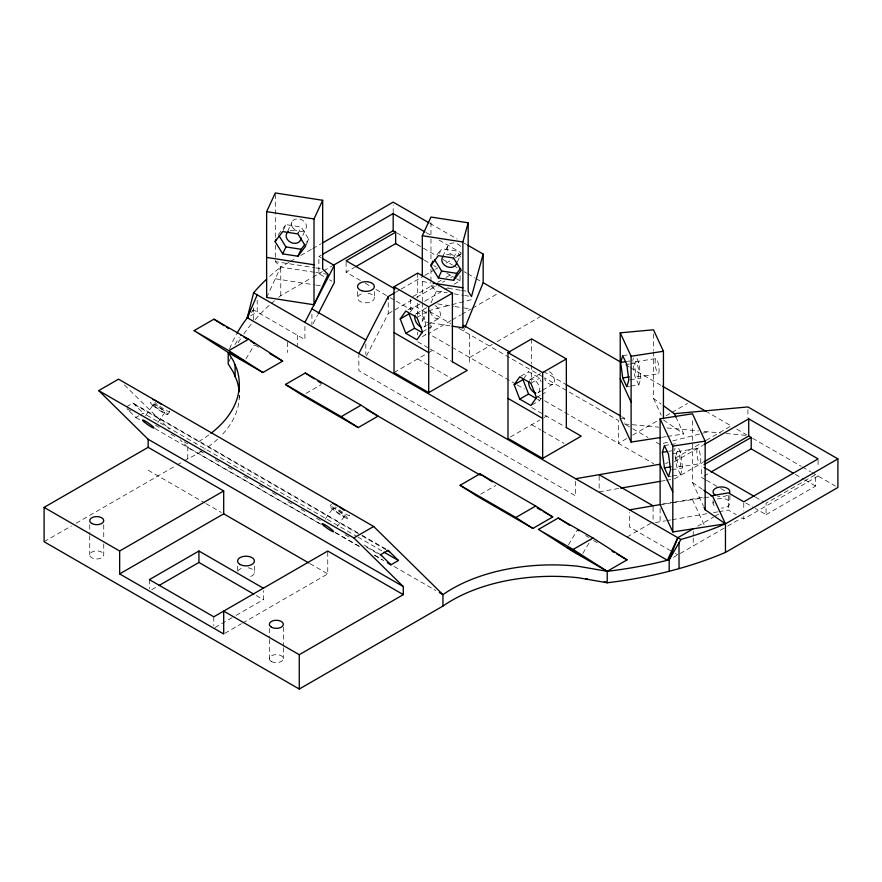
<?xml version="1.0" encoding="UTF-8"?>
<svg xmlns="http://www.w3.org/2000/svg" width="882" height="882" viewBox="0 0 882 882"><rect width="100%" height="100%" fill="white"/><g stroke="black" fill="none" stroke-linecap="round" stroke-linejoin="round"><path stroke-width="0.66" stroke-dasharray="4.41 3.31" d="M393.185 213.036L393.185 204.856M422.291 301.523L422.291 278.833M632.714 360.54L633.397 358.29M630.806 386.118L638.833 384.872L640.872 378.124L638.833 362.579L636.286 357.089M674.421 450.415L675.105 448.166M672.514 475.993L680.54 474.748L682.58 468L680.54 452.455L676.968 444.76M463.568 331.059L464.594 328.534M283.243 230.423L285.933 224.623L301.159 226.983L308.777 239.309L305.547 246.254M287.631 231.393L291.986 222.021M266.64 297.443L280.741 267.059L289.031 262.274M297.94 233.928L301.159 226.983M302.735 235.483L305.999 228.449M439.445 253.343L441.595 248.713L456.832 251.061L460.977 257.787M442.753 256.651L447.648 246.1M429.071 322.58L422.302 321.533L426.921 311.567M430.967 302.857L436.403 291.137L430.967 285.691L430.967 282.946M453.602 258.018L456.832 251.061M457.306 261.91L461.121 253.696M313.165 323.595L317.509 315.15M366.46 355.931L388.234 313.694L388.234 300.497M235.009 344.564L239.187 337.586M245.902 358.952L254.259 344.983M568.46 544.867L577.512 529.74M582.793 553.488L591.149 539.519M145.596 415.643L153.325 404.584M157.889 422.434L164.846 412.478M167.756 414.474L169.752 411.618M330.1 506.136L331.434 504.228M325.249 519.233L332.977 508.175M337.442 526.223L344.399 516.268A7.012 0.849 34.9 0 0 336.538 509.796A7.012 0.849 34.9 0 0 335.127 510.601A7.012 0.849 34.9 0 0 344.399 516.268M347.276 518.307A10.54 1.279 34.9 0 0 335.458 508.572A10.54 1.279 34.9 0 0 333.33 509.785A10.54 1.279 34.9 0 0 347.276 518.307L349.261 515.463M410.428 311.886L414.606 305.933L425.752 312.371L426.679 314.764M429.931 328.721L431.331 326.737L429.931 323.154M523.688 378.665L528.561 371.73L539.707 378.169L541.107 381.752M532 404.915L539.707 400.461L541.107 398.477M251.238 312.537L253.608 309.417M278.326 234.601L285.933 224.623M306.495 242.296L308.777 239.309M437.031 254.689L441.595 248.713M252.671 311.015L253.608 309.946L304.918 339.581L304.918 323.738M255.207 319.582L257.61 316.87A302.383 174.581 0 0 1 274.489 300.762M290.211 261.59L296.132 258.172M300.861 255.438L311.511 249.286M312.702 248.603L320.982 243.818M323.617 276.397L318.865 273.652L318.865 256.486L321.224 255.119M278.635 297.333A302.383 174.581 0 0 1 280.774 295.646L311.533 277.874M312.713 277.202L322.404 271.601M323.584 270.928L331.841 266.155M250.609 315.844L257.213 312.03L257.213 300.145M360.429 280.487L346.119 272.218L354.377 267.455M126.556 406.723L132.984 403.019L360.716 534.503M130.536 410.858L126.964 408.796L135.795 417.495L139.014 415.631M140.084 415.014L143.292 413.162L356.714 536.388M395.301 292.449L400.02 289.726M401.2 289.042L423.614 276.099M424.793 275.416L434.231 269.969M435.41 269.286L437.77 267.93M446.027 263.156L454.285 258.393M455.465 257.709L461.363 254.303M412.886 296.606L432.941 285.018M437.659 282.295L441.198 280.255M445.917 277.532L450.636 274.809M388.234 313.694L411.817 300.078M416.536 297.355L436.59 285.768M442.488 282.361L444.848 281.005M450.746 277.598L453.105 276.231M408.002 309.758L414.606 305.933M396.205 301.137L410.527 309.406L419.964 303.959M424.683 301.236L448.277 287.609M454.175 284.202L460.073 280.796L460.073 274.445M416.326 313.628L426.612 307.686M416.943 317.465L425.752 312.371M44.1 541.724L71.409 525.959M76.161 523.213L175.904 465.63M177.095 464.935L183.037 461.507M184.217 460.823L187.778 458.772A141.649 81.783 0 0 0 203.477 450.041M306.01 393.372L321.158 384.629M424.033 326.979L426.315 325.656M427.461 324.995L438.894 318.402M422.511 331.83L426.921 329.284M428.024 328.644L431.331 326.737M422.445 336.582L425.752 334.675L423.525 333.385M451.044 320.563L428.398 333.628L450.801 346.571M452.234 319.868L460.569 315.05M461.76 314.367L471.297 308.865M472.487 308.171L498.705 293.045M394.022 372.59L426.844 353.638M427.99 352.976L432.566 350.341M469.676 357.464L492.321 344.388M497.084 341.643L541.173 316.186M520.854 376.184L528.561 371.73M151.748 589.705L157.646 586.298M530.28 379.425L540.567 373.483M530.898 383.251L539.707 378.169M537.987 392.766L541.416 390.792M542.562 390.131L552.849 384.188M536.476 397.617L540.875 395.07M541.978 394.441L545.285 392.534M510.347 437.009L539.663 420.097M544.238 417.451L546.52 416.128M214.976 627.576L235.031 615.989M236.211 615.316L263.343 599.65L263.343 590.753M224.888 633.287L241.436 623.739M242.616 623.056L327.751 573.906L327.751 551.018M480.657 494.207L495.805 485.453M626.749 438.519L618.414 443.337L618.414 420.449L544.635 377.86M632.714 435.08L657.729 420.626M666.075 415.819L670.838 413.063M672.029 412.379L687.53 403.427M665.645 463.723L668.027 462.355M675.182 458.221L701.399 443.084M706.162 440.339L731.189 425.885L707.596 412.269M674.399 461.749L702.711 445.41M674.399 478.915L702.711 462.565M704.012 476.126L709.911 472.719M627.036 536.984L650.552 523.412M697.706 526.212L713.604 517.028M714.751 516.367L719.326 513.721M673.495 557.347L676.726 555.484M680.176 553.488L726.448 526.774M727.639 526.091L741.872 517.866L743.769 518.958L818.077 476.06L818.077 473.413M766.061 514.669L815.607 486.07L815.607 474.626L766.061 503.225L766.061 514.669L755.323 508.473M428.398 310.751L450.658 305.018M451.97 304.687L474.24 298.954M667.553 442.257L659.692 444.285L653.827 440.901M672.79 440.912L708.147 431.816M599.154 491.847L619.307 488.374M660.96 481.219L664.995 480.536M666.34 480.304L671.709 479.378M662.79 504.14L673.495 502.299M674.829 502.078L705.589 496.787M655.425 522.574L665.469 520.843M666.803 520.612L670.816 519.928M672.15 519.696L706.923 513.721M713.615 512.574L717.628 511.88M718.962 511.659L728.323 510.05L736.227 514.614M622.714 355.655L628.061 354.818M627.367 361.366L630.035 360.958M635.624 361.719L655.921 358.577M626.793 364.442L629.472 364.023M630.806 363.825L638.833 362.579M637.962 376.945A7.706 1.632 81.2 0 0 637.609 365.335A7.706 1.632 81.2 0 0 634.808 365.71A7.706 1.632 81.2 0 0 637.962 376.945L658.27 373.814A7.706 1.632 81.2 0 0 657.906 362.193A7.706 1.632 81.2 0 0 655.117 362.579A7.706 1.632 81.2 0 0 658.27 373.814M630.178 379.778L640.872 378.124M626.793 386.735L629.472 386.327M662.15 437.274L666.197 436.656M667.553 436.447L683.748 433.933L676.009 417.252M664.422 445.52L669.78 444.693M671.114 444.484L676.461 443.657M669.074 451.242L671.742 450.823M677.332 451.584L697.629 448.442M672.514 453.69L680.54 452.455M679.68 466.821A7.706 1.632 81.2 0 0 679.316 455.2A7.706 1.632 81.2 0 0 676.516 455.586A7.706 1.632 81.2 0 0 679.68 466.821L699.977 463.678A7.706 1.632 81.2 0 0 699.613 452.058A7.706 1.632 81.2 0 0 696.824 452.444A7.706 1.632 81.2 0 0 699.977 463.678M671.886 469.654L682.58 468M668.512 476.611L671.18 476.192M660.122 504.603L670.904 502.938M672.249 502.729L703.285 497.922M704.641 497.713L708.698 497.084M621.303 418.553L624.511 418.255L624.511 422.831M624.511 423.977L658.788 427.186M667.013 427.957L698.555 430.912M704.034 431.43L720.484 432.974M725.974 433.481L746.536 435.41M422.291 281.523L430.405 282.78M275.305 245.141L275.305 261.612L314.554 267.687M315.91 267.896L321.324 268.734M430.967 285.691L438.938 286.926M448.243 288.37L460.195 290.222M461.529 290.421L466.843 291.247M314.587 272.284L280.741 267.059L275.305 261.612M315.932 272.494L328.115 274.379M436.403 291.137L447.196 292.802M453.943 293.849L463.392 295.316M464.737 295.514L468.794 296.143M275.305 278.778L314.554 284.853M315.91 285.062L321.324 285.9M437.615 303.882L453.557 306.352M454.88 306.561L462.863 307.796M464.186 307.994L468.177 308.612M430.416 322.79L450.713 325.921M429.887 223.333L457.119 239.055M464.23 243.156L466.6 244.523M426.105 232.583L431.982 235.979M439.038 240.047L461.374 252.947M396.735 232.793L436.998 256.034M442.918 259.451L452.389 264.92M453.568 265.603L457.119 267.654M464.23 271.755L466.6 273.122M467.78 273.806L474.88 277.907M476.071 278.591L481.991 282.008M625.658 364.961L629.23 367.022M630.421 367.706L661.357 385.566M736.757 429.104L746.8 434.903M752.644 438.277L801.198 466.302M802.377 466.986L810.668 471.771M811.848 472.454L835.53 486.125M424.286 260.146L432.632 264.964M433.823 265.647L436.215 267.026M446.953 273.222L455.299 278.05M456.49 278.734L460.073 280.796M795.332 474.362L803.678 479.18M804.869 479.874L815.607 486.07M543.444 371.454L564.91 383.835M622.13 416.877L624.511 418.255M755.323 497.029L763.669 501.847M429.567 311.423L450.68 323.606M458.883 328.347L543.444 377.176M625.691 424.65L631.545 428.035M632.725 428.718L647.961 437.516M318.865 256.486L321.235 257.853M365.203 283.232L371.157 286.683M375.93 289.439L389.05 297.013M390.241 297.697L395.015 300.453M705.225 479.554L701.653 477.482L701.653 466.038M706.416 480.238L719.547 487.812M720.737 488.507L726.702 491.947M745.786 502.961L754.132 507.789M451.981 347.254L516.08 384.254M517.271 384.938L524.415 389.061M537.502 396.624L543.444 400.053M544.635 400.748L653.794 463.767M537.48 399.171L539.707 400.461M329.559 279.826L331.93 281.193M417.704 341.753L429.258 348.434M430.284 349.018L451.231 361.113M531.659 407.55L565.02 426.811M417.704 358.919L429.258 365.6M430.416 366.262L451.231 378.279M531.659 424.716L540.909 430.052M542.066 430.725L564.028 443.403M670.805 550.82L629.572 527.017L629.572 512.486M675.469 553.51L677.806 554.855M254.942 345.049L259.573 347.717M593.509 540.512L598.128 543.18M361.907 535.187L388.135 550.335M134.45 404.463L360.992 535.264M362.193 535.947L387.231 550.401M357.916 537.072L382.953 551.526M363.957 545.021L380.649 554.657M155.574 425.311L159.157 427.384M171.075 434.264L175.849 437.02M184.195 441.838L187.767 443.9M199.696 450.79L204.459 453.535M215.197 459.731L219.96 462.488M228.306 467.306L233.08 470.062M243.807 476.258L248.581 479.014M259.308 485.199L264.082 487.955M272.428 492.773L277.191 495.53M287.929 501.726L292.692 504.482M301.038 509.3L305.811 512.056M316.539 518.252L321.313 520.997M345.16 534.768L349.922 537.524M366.614 547.16L382.115 556.112M321.324 524.426L187.778 447.328L179.983 439.644M335.634 532.684L359.481 546.454M374.982 555.406L382.138 559.53M394.056 566.42L435.785 590.51M135.795 417.495L140.569 420.24M154.879 428.509L320.607 524.195M334.917 532.452L359.955 546.906M374.266 555.164L383.802 560.676M148.143 470.216L204.811 502.927M205.991 503.611L221.338 512.475M310.012 563.664L327.751 573.906M256.177 595.515L263.343 599.65M585.538 535.473L588.944 537.656M663.44 419.92L683.748 433.933M692.458 420.648L692.458 482.432L702.612 489.444M653.474 351.753L653.474 398.432L661.169 404.055M124.373 384.927L169.245 429.082M132.984 403.019L143.292 413.162M653.474 398.432L661.224 415.146M692.458 482.432L703.428 506.059M692.458 499.598L704.696 525.959M638.833 384.872L634.753 376.085L632.879 361.841M680.54 474.748L676.461 465.961L674.763 453.006M422.291 302.857L422.302 321.533M280.774 295.646L280.741 267.059L274.489 272.163A302.383 174.581 0 0 0 268.536 277.411M818.077 460.217L818.077 466.81M747.914 409.656L747.914 417.836M743.769 503.115L743.769 511.042M743.769 516.323L743.769 518.958M729.877 495.596L729.877 503.225M728.323 495.519L728.323 510.05M713.064 500.689L713.064 503.225M693.219 531.438L693.219 536.719M693.219 538.042L693.219 545.958M660.122 508.561L660.122 521.769M653.474 333.903L653.474 350.375M653.077 507.128L653.077 522.971M599.154 476.004L599.154 489.201M575.648 481.363L575.648 495.882L358.842 370.705L358.842 354.862M531.659 338.897L531.659 363.616M531.659 364.983L531.659 381.465M469.676 334.576L469.676 363.186M430.967 222.54L430.967 237.644M430.967 239.011L430.967 260.984M430.967 269.219L430.967 281.579M417.704 273.1L417.704 297.818M417.704 303.309L417.704 315.668M417.704 332.15L417.704 334.895M410.527 299.23L410.527 309.406M374.343 291.611L374.343 297.962M365.843 343.936L365.843 354.498M357.53 291.611L357.53 297.962M346.119 262.053L346.119 272.218M311.919 314.124L311.919 324.686M297.554 335.325L297.554 345.49M287.642 342.315L287.642 352.48M283.354 627.069L283.354 646.286M283.354 647.664L283.354 658.645M275.305 194.338L275.305 238.272M269.341 628.436L269.341 638.05M269.341 639.428L269.341 658.645M254.402 566.112L254.402 572.473A8.412 4.851 0 0 1 248.173 577.159M253.608 307.807L253.608 320.122M239.243 395.412L239.243 397.958M237.589 566.112L237.589 571.205M213.797 616.816L213.797 625.713M187.778 458.772L187.778 447.328A141.649 81.783 0 0 0 191.229 445.63M149.389 579.628L149.389 588.526M103.745 524.746L103.745 538.472M103.745 543.973L103.745 554.954A7.012 4.046 0 0 1 93.238 558.46A7.012 4.046 0 0 1 93.238 551.448A7.012 4.046 0 0 1 103.745 554.954M89.732 524.746L89.732 534.36M89.732 535.727L89.732 554.954M248.173 567.788A8.412 4.851 0 0 1 254.402 572.473M237.875 571.216A8.412 4.851 0 0 1 243.818 567.788M208.869 434.881A141.649 81.783 0 0 1 195.683 443.271M239.298 395.467A141.649 81.783 0 0 1 220.5 436.403M217.578 439.203A141.649 81.783 0 0 1 204.591 449.313M349.294 515.066A10.54 1.279 34.9 0 1 344.928 513.633A10.54 1.279 34.9 0 1 335.325 506.93M169.476 411.034A10.54 1.279 34.9 0 1 165.342 409.943A10.54 1.279 34.9 0 1 154.89 402.534M229.574 348.809A302.383 174.581 0 0 1 236.464 334.278M549.508 371.543A7.706 4.454 60 0 1 553.731 383.361A7.706 4.454 60 0 1 544.591 378.665M529.354 380.307A7.706 4.454 60 0 1 537.932 383.769A7.706 4.454 60 0 1 536.906 393.118M435.047 305.426A7.706 4.454 60 0 1 440.449 314.058A7.706 4.454 60 0 1 436.403 318.6A7.706 4.454 60 0 1 429.975 311.114M415.676 314.168A7.706 4.454 60 0 1 424.429 318.821A7.706 4.454 60 0 1 422.18 327.31M460.812 253.807A7.706 6.075 24.9 0 1 449.732 253.266A7.706 6.075 24.9 0 1 449.732 243.829A7.706 6.075 24.9 0 1 460.812 246.728M446.468 254.755A7.706 6.075 24.9 0 1 452.389 255.835M289.957 230.886A7.706 6.075 24.9 0 1 296.286 231.525M297.73 232.396A7.706 6.075 24.9 0 1 298.116 232.683M229.1 361.477A302.383 174.581 0 0 1 230.566 357.805M238.173 342.745A302.383 174.581 0 0 1 241.216 337.817M243.84 333.925A302.383 174.581 0 0 1 251.877 323.396M368.114 293.276A8.412 4.851 0 0 1 372.821 300.751A8.412 4.851 0 0 1 359.04 300.751A8.412 4.851 0 0 1 363.759 293.276M727.418 495.221A8.412 4.851 0 0 1 717.264 495.993M717.264 499.025A8.412 4.851 0 0 1 729.59 501.968A8.412 4.851 0 0 1 721.465 508.087M714.188 505.662A8.412 4.851 0 0 1 713.351 501.968M293.155 228.24A7.706 6.075 24.9 0 0 305.911 228.614A7.706 6.075 24.9 0 0 297.907 218.835A7.706 6.075 24.9 0 0 293.155 228.24M271.391 661.511A7.012 4.046 0 0 0 283.111 659.692A7.012 4.046 0 0 0 274.534 654.742A7.012 4.046 0 0 0 271.391 661.511M154.967 406.437A7.012 0.849 34.9 0 0 164.636 412.6A7.012 0.849 34.9 0 0 157.646 406.547A7.012 0.849 34.9 0 0 154.967 406.437M152.895 405.389A10.54 1.279 34.9 0 0 167.437 414.65A10.54 1.279 34.9 0 0 156.919 405.544A10.54 1.279 34.9 0 0 152.895 405.389"/><path stroke-width="1.32" d="M266.618 257.445L266.64 211.636L275.305 192.96L322.68 200.291L322.68 268.944L328.115 274.379L314.014 304.775L266.64 297.443L266.618 257.445L314.003 264.776L314.014 304.775M314.003 264.776L314.014 218.957L322.68 200.291M452.223 361.686L467.251 370.363L428.707 392.611L394.022 372.59L394.022 286.771L417.704 273.1L452.389 293.133L452.389 361.785M422.291 276.132L422.302 235.715L430.967 217.038L468.177 222.793L468.177 291.446L471.484 296.561L483.171 254.093L467.78 245.207M428.707 392.611L428.707 306.793L452.389 293.133M452.069 326.131L462.896 327.806L462.896 241.988L468.177 222.793M566.178 427.472L581.205 436.149L542.662 458.408L507.988 438.376L507.988 352.568L531.659 338.897L566.343 358.919L566.343 427.572M542.662 458.408L542.662 372.59L566.343 358.919M660.805 437.483L631.104 442.08L631.104 356.262L620.222 332.834L653.474 329.78L663.44 351.268L663.44 418.542M725.456 552.419L837.9 487.492L837.9 458.894L725.456 523.809L672.812 531.956L660.122 504.603L660.122 418.785L692.458 413.779L705.159 441.132L705.159 509.785L725.456 523.809L725.456 552.419A302.206 174.471 0 0 1 679.03 568.625L669.184 571.282A302.206 174.471 0 0 1 607.213 582.759L578.338 577.743A141.649 81.783 0 0 0 442.94 606.088L299.263 689.04L44.1 541.724L44.1 507.393L148.143 447.328L223.697 490.954L223.697 513.831L119.654 573.906L119.654 551.018L223.697 490.954M672.812 531.956L672.812 446.138L660.122 418.785M631.104 442.08L620.222 418.641L620.222 332.834M693.219 528.792L677.806 537.7L667.376 560.279L247.302 317.752L253.608 292.791L257.61 288.26A302.383 174.581 0 0 1 266.618 279.186M462.896 327.806L463.568 325.337L510.072 352.183M620.674 362.403L622.714 355.655L626.793 364.442L628.833 379.988L626.793 386.735L622.714 377.948L620.674 362.403L626.022 361.576M662.382 452.279L664.422 445.52L668.512 454.318L670.552 469.863L668.512 476.611L664.422 467.824L662.382 452.279L667.74 451.452M248.57 315.337L247.302 317.752L250.212 310.188M439.368 592.572L442.94 594.644A141.649 81.783 0 0 1 578.338 566.299L607.213 571.316A302.206 174.471 0 0 0 659.174 562.286L669.184 559.838L677.806 537.7M465.101 327.277L483.171 282.692L483.171 254.093M247.302 317.752L257.213 294.864M275.096 241.547L282.714 231.58L297.94 233.928L305.547 246.254L297.94 256.232L282.714 253.873L275.096 241.547L276.176 239.231M282.714 253.873L285.933 246.927L279.01 235.715M297.94 256.232L301.159 249.275L304.974 244.292M430.758 265.625L438.376 255.659L453.602 258.018L461.22 270.344L453.602 280.311L438.376 277.951L430.758 265.625L432.908 260.995M438.376 277.951L441.595 271.006L434.683 259.804M453.602 280.311L456.832 273.365L460.636 268.371M304.918 322.415L334.311 265.405L322.426 258.547M318.137 313.937L334.311 282.56L334.311 265.405M358.842 353.55L388.234 296.528L394.133 293.133M669.184 559.838L680.893 539.475L688.71 537.171A302.206 174.471 0 0 0 725.456 523.809L712.766 496.456L703.737 490.227M400.219 318.953L405.797 311.026L416.943 317.465L422.511 331.83L416.943 339.757L405.797 333.319L400.219 318.953L409.028 313.871L414.606 328.236L422.412 332.735M514.173 384.75L519.752 376.812L530.898 383.251L536.476 397.617L530.898 405.544L519.752 399.116L514.173 384.75L522.982 379.657L528.561 394.022L536.366 398.532M248.074 316.704L243.84 322.481A302.383 174.581 0 0 0 237.015 333.286M322.173 243.134L393.185 202.132L428.707 222.65M322.404 254.446L393.185 213.576L424.926 231.9M194.117 330.629L213.929 319.185L248.614 339.206L282.692 361.069L262.869 372.513L228.195 352.48L194.117 330.629L228.802 350.65L262.869 372.513M119.654 573.906L223.697 633.971L223.697 611.094L299.263 654.709L403.306 594.644L403.306 586.585L148.143 439.269L98.707 390.605L118.519 379.161L373.681 526.477L442.94 594.644L442.94 606.088M333.021 265.471L393.185 230.742L393.185 213.576M393.185 230.742L395.654 232.175L346.119 260.774L395.015 289.009M355.556 266.772L395.654 243.619L395.654 232.175M228.802 350.65L248.614 339.206M285.47 384.464L305.293 373.02L361.025 405.202L378.069 416.128L358.246 427.572L302.504 395.39L285.47 384.464L341.213 416.646L358.246 427.572M405.797 333.319L414.606 328.236M341.213 416.646L361.025 405.202M263.343 588.206L198.935 551.018L149.389 579.628L213.797 616.816L327.751 551.018L403.306 594.644M158.826 585.615L198.935 562.462L253.796 594.137M519.752 399.116L528.561 394.022M98.707 390.605L353.858 537.921L373.681 526.477M460.117 485.298L479.94 473.855L535.672 506.036L552.716 516.962L532.893 528.406L477.162 496.224L460.117 485.298L515.86 517.48L532.893 528.406M390.958 564.811L398.455 560.478L388.135 550.335L380.649 554.657L390.958 564.811L387.374 562.738M515.86 517.48L535.672 506.036M538.461 529.432L558.273 517.988L592.958 538.009L627.036 559.872L607.213 571.316L572.528 551.294L538.461 529.432L573.135 549.453L607.213 571.316L607.213 582.759A31.532 18.202 0 0 0 604.313 581.547M703.891 444.726L748.719 418.84L818.077 458.894L743.769 501.803L728.323 492.884L710.936 495.871M703.891 461.892L748.719 436.006L751.199 437.439L751.199 448.883L792.94 472.984M704.012 464.682L751.199 437.439M573.135 549.453L592.958 538.009M711.09 472.035L751.199 448.883M575.648 478.717L659.615 464.296M620.652 488.154L659.615 481.451M629.572 509.851L660.122 504.603M631.104 356.262L663.44 351.268M622.714 377.948L629.406 376.912M672.812 446.138L705.159 441.132M664.422 467.824L671.114 466.787M663.363 405.654L674.344 413.68L747.914 406.933L837.9 458.894M585.637 578.768L587.401 578.713M266.64 211.636L314.014 218.957M422.302 235.715L462.896 241.988M285.933 246.927L301.159 249.275M441.595 271.006L456.832 273.365M433.117 283.188L462.885 287.786M241.238 335.546L240.973 335.546M577.964 529.961L578.89 530.457M253.277 342.966L254.292 343.528M483.171 282.692L620.895 362.215M662.536 386.25L706.416 411.585M395.654 243.619L423.095 259.451M566.101 384.53L620.939 416.194M394.022 286.771L428.707 306.793M507.988 352.568L542.662 372.59M704.034 467.416L754.132 496.346M393.989 332.58L428.674 352.602M507.944 398.366L542.628 418.388M311.919 308.843L365.843 339.978M599.154 474.681L653.077 505.816M253.608 292.791L680.893 539.475M269.969 353.726L282.692 361.069M366.206 409.281L480.326 475.166M537.292 508.065L540.853 510.116M543.224 511.483L552.716 516.962M611.998 551.195L614.313 552.529M616.628 553.863L627.036 559.872M387.231 550.401L389.612 551.779M384.144 552.22L398.455 560.478M223.697 513.831L308.832 562.981M44.1 507.393L119.654 551.018M243.653 336.902L247.169 338.964M250.841 341.18L252.428 342.161M558.273 517.988L569.629 525.275M479.94 473.855L492.432 481.87M305.293 373.02L314.378 378.852M317.785 381.035L321.191 383.218M213.929 319.185L224.16 325.745M226.431 327.2L228.703 328.655M578.052 530.17L579.011 530.799M253.696 342.955L254.556 343.528M353.858 537.921L403.306 586.585M674.344 413.68L676.009 417.252M704.001 507.304L705.159 509.785M660.067 464.571L672.768 491.924M620.211 378.61L631.06 402.06M679.019 542.772L679.03 568.625M748.719 418.84L748.719 436.006M669.184 557.611L669.184 571.282M388.234 296.528L388.234 299.174M299.263 654.709L299.263 689.04M235.097 364.95L235.097 376.382M198.935 551.018L198.935 562.462M148.143 439.269L148.143 447.328M332.701 503.313A10.54 1.279 34.9 0 1 337.453 505.728M339.636 507.117A10.54 1.279 34.9 0 1 344.09 510.27M152.718 399.557A10.54 1.279 34.9 0 1 161.152 404.188M535.815 393.052A7.706 4.454 60 0 1 535.319 392.92M534.988 392.799A7.706 4.454 60 0 1 528.858 381.487M421.199 327.079A7.706 4.454 60 0 1 414.992 315.37M456.656 262.384A7.706 6.075 24.9 0 1 446.689 266.562A7.706 6.075 24.9 0 1 443.326 256.265M300.983 237.71A7.706 6.075 24.9 0 1 290.806 242.385A7.706 6.075 24.9 0 1 288.458 231.58M210.919 433.349A141.649 81.783 0 0 0 236.872 369.161L233.3 360.694L228.195 352.48L228.195 363.924L233.3 372.127L236.872 380.605A141.649 81.783 0 0 1 239.132 391.729M715.523 495.221A8.412 4.851 0 0 1 719.293 487.096A8.412 4.851 0 0 1 729.59 493.049M230.224 352.712L244.512 361.278L230.224 352.712M567.523 547.413L581.403 555.814L567.523 547.413M240.047 564.469A8.412 4.851 0 0 0 254.115 562.286A8.412 4.851 0 0 0 243.818 556.344A8.412 4.851 0 0 0 240.047 564.469M324.311 526.091A7.012 0.849 34.9 0 0 333.572 531.758A7.012 0.849 34.9 0 0 325.723 525.286A7.012 0.849 34.9 0 0 324.311 526.091M144.152 421.927A7.012 0.849 34.9 0 0 153.821 428.09A7.012 0.849 34.9 0 0 146.82 422.037A7.012 0.849 34.9 0 0 144.152 421.927M361.73 290.729A8.412 4.851 0 0 0 374.343 286.518A8.412 4.851 0 0 0 361.73 282.317A8.412 4.851 0 0 0 361.73 290.729M271.391 627.179A7.012 4.046 0 0 0 283.111 625.371A7.012 4.046 0 0 0 274.534 620.41A7.012 4.046 0 0 0 271.391 627.179M91.783 523.489A7.012 4.046 0 0 0 103.514 521.67A7.012 4.046 0 0 0 94.925 516.72A7.012 4.046 0 0 0 91.783 523.489"/></g></svg>
